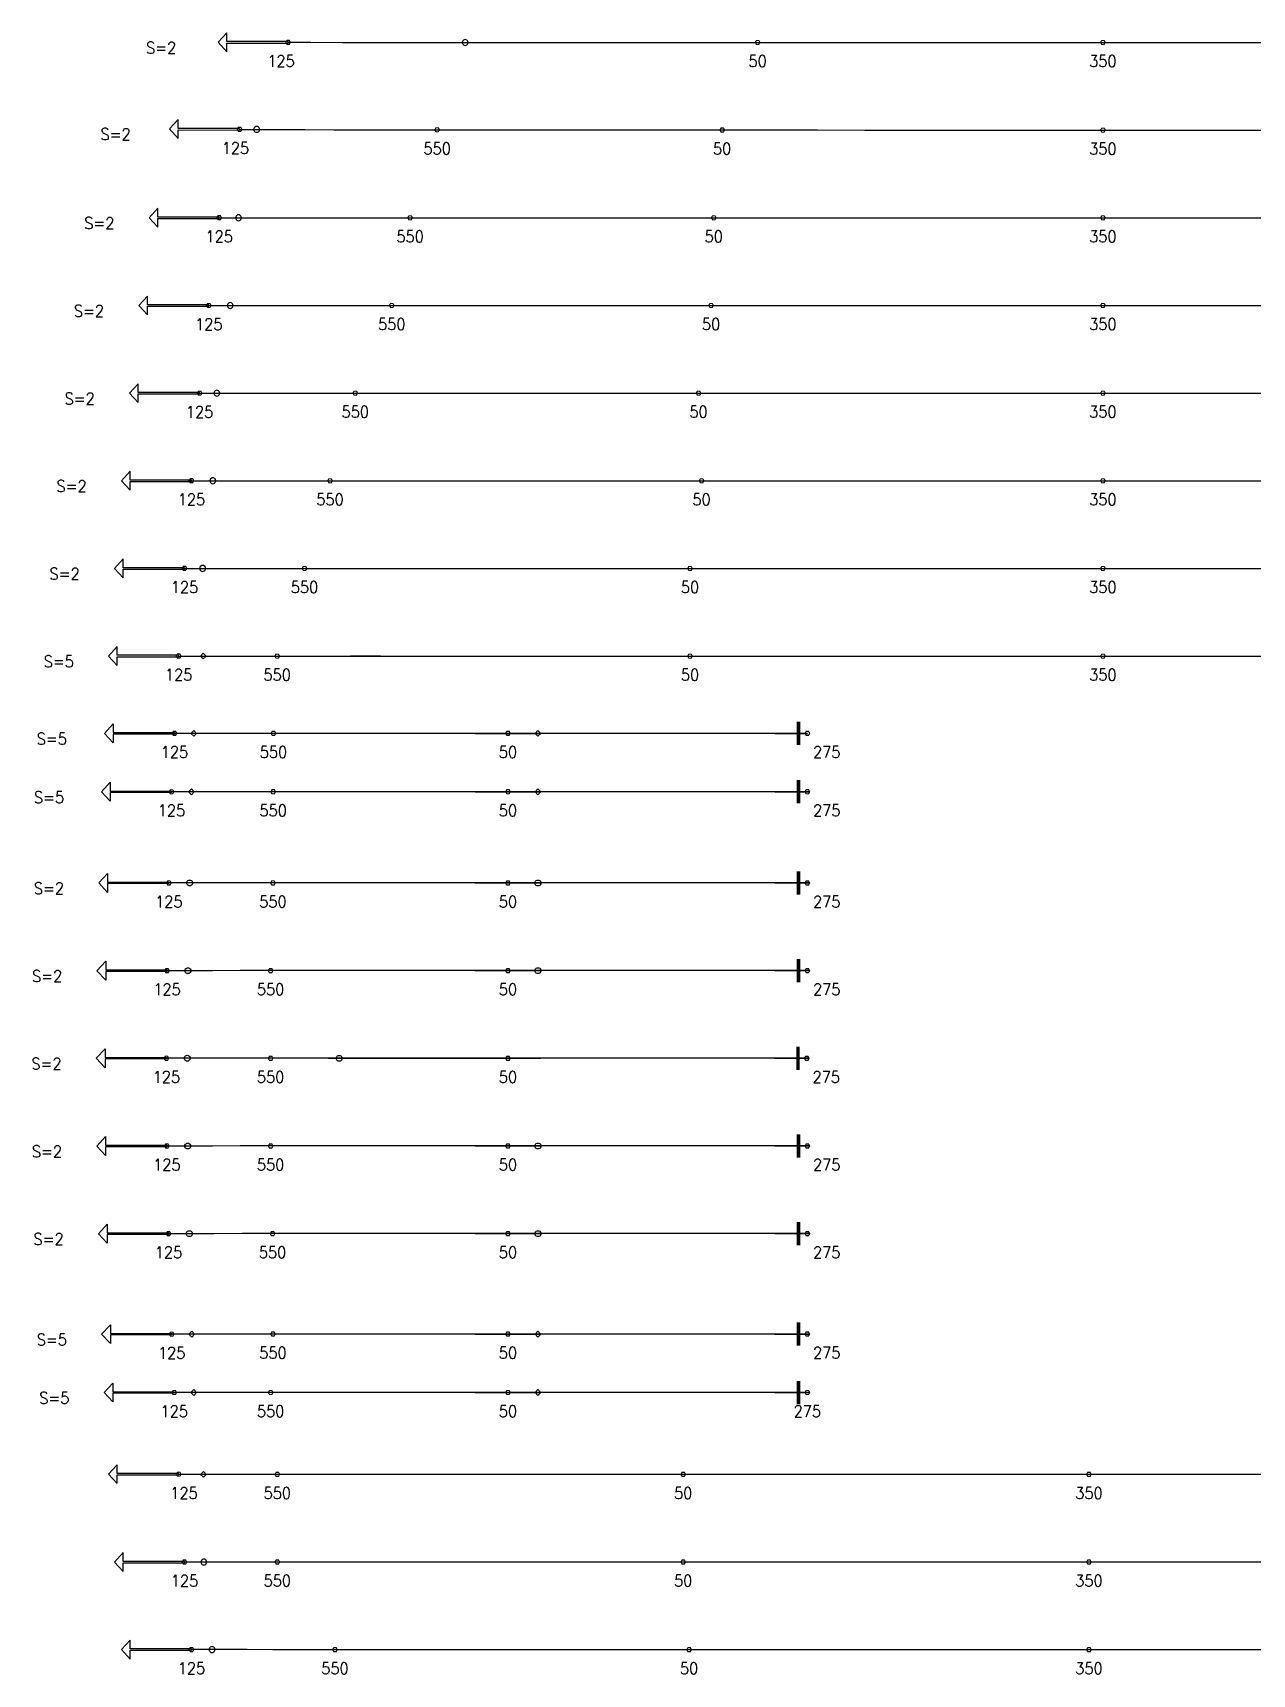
# Model space of a CAD drawing. Header units: millimetres. Extents: x -179076 to 505271, y -18667 to 80933.
# Drawn here: x 285825 to 306695, y 47580 to 75664 of the extents above; entities that cross this region are included whole.
import ezdxf

# ---------------------------------------------------------------- set-up
doc = ezdxf.new("R2010")
doc.units = ezdxf.units.MM
doc.layers.get('0').update_dxf_attribs({"lineweight": 20})
doc.layers.add('Current_plane_Tendon', color=7, linetype='Continuous', true_color=0xab0000)
doc.styles.get("Standard").update_dxf_attribs({"font": 'arial.ttf'})

# ---------------------------------------------------------------- blocks, each defined once
blk = doc.blocks.new('CAPX112344')
at = {"layer": 'Current_plane_Tendon', "color": 14, "linetype": 'Continuous', "true_color": 0xab0000}
for points, elevation in [([(414891, 334318), (413841, 334318), (413841, 334468), (413691, 334306), (413841, 334144), (413841, 334294), (414891, 334294)], 64), ([(417971, 334304), (417968, 334319), (417961, 334333), (417950, 334344), (417936, 334351), (417921, 334354), (417905, 334351), (417891, 334344), (417880, 334333), (417873, 334319), (417871, 334304), (417873, 334288), (417880, 334274), (417891, 334263), (417905, 334256), (417921, 334254), (417936, 334256), (417950, 334263), (417961, 334274), (417968, 334288), (417971, 334304)], 180), ([(414059, 332829), (413009, 332834), (413010, 332984), (412859, 332823), (413008, 332660), (413009, 332810), (414059, 332805)], 62), ([(414403, 332816), (414400, 332831), (414393, 332845), (414382, 332856), (414368, 332863), (414353, 332866), (414337, 332863), (414323, 332856), (414312, 332845), (414305, 332831), (414303, 332816), (414305, 332800), (414312, 332786), (414323, 332775), (414337, 332768), (414353, 332766), (414368, 332768), (414382, 332775), (414393, 332786), (414400, 332800), (414403, 332816)], 180), ([(413711, 331316), (412661, 331316), (412661, 331466), (412511, 331304), (412661, 331142), (412661, 331292), (413711, 331292)], 59), ([(414090, 331304), (414088, 331320), (414081, 331334), (414070, 331345), (414056, 331352), (414040, 331354), (414025, 331352), (414011, 331345), (414000, 331334), (413993, 331320), (413990, 331304), (413993, 331289), (414000, 331275), (414011, 331264), (414025, 331257), (414040, 331254), (414056, 331257), (414070, 331264), (414081, 331275), (414088, 331289), (414090, 331304)], 180), ([(413533, 329815), (412483, 329815), (412483, 329965), (412333, 329803), (412483, 329641), (412483, 329791), (413533, 329791)], 58), ([(413949, 329803), (413946, 329819), (413939, 329833), (413928, 329844), (413914, 329851), (413899, 329853), (413883, 329851), (413869, 329844), (413858, 329833), (413851, 329819), (413849, 329803), (413851, 329788), (413858, 329774), (413869, 329763), (413883, 329756), (413899, 329753), (413914, 329756), (413928, 329763), (413939, 329774), (413946, 329788), (413949, 329803)], 180), ([(413375, 328315), (412325, 328315), (412325, 328465), (412175, 328303), (412325, 328141), (412325, 328291), (413375, 328291)], 59), ([(413720, 328303), (413718, 328319), (413711, 328333), (413700, 328344), (413686, 328351), (413670, 328353), (413655, 328351), (413641, 328344), (413630, 328333), (413623, 328319), (413620, 328303), (413623, 328288), (413630, 328274), (413641, 328263), (413655, 328256), (413670, 328253), (413686, 328256), (413700, 328263), (413711, 328274), (413718, 328288), (413720, 328303)], 180), ([(413236, 326816), (412186, 326816), (412186, 326966), (412036, 326804), (412186, 326642), (412186, 326792), (413236, 326792)], 58), ([(413653, 326804), (413650, 326820), (413643, 326834), (413632, 326845), (413618, 326852), (413603, 326854), (413587, 326852), (413574, 326845), (413562, 326834), (413555, 326820), (413553, 326804), (413555, 326789), (413562, 326775), (413574, 326764), (413587, 326757), (413603, 326754), (413618, 326757), (413632, 326764), (413643, 326775), (413650, 326789), (413653, 326804)], 180), ([(413117, 325316), (412067, 325316), (412067, 325466), (411917, 325304), (412067, 325142), (412067, 325292), (413117, 325292)], 57), ([(413478, 325304), (413475, 325320), (413468, 325334), (413457, 325345), (413443, 325352), (413428, 325354), (413412, 325352), (413398, 325345), (413387, 325334), (413380, 325320), (413378, 325304), (413380, 325289), (413387, 325275), (413398, 325264), (413412, 325257), (413428, 325254), (413443, 325257), (413457, 325264), (413468, 325275), (413475, 325289), (413478, 325304)], 180), ([(413017, 323817), (411967, 323817), (411967, 323967), (411817, 323805), (411967, 323643), (411967, 323793), (413017, 323793)], 180), ([(413489, 323805), (413439, 323855), (413389, 323805), (413439, 323755), (413489, 323805)], 180), ([(412945, 322470), (411895, 322470), (411895, 322320), (411745, 322482), (411895, 322644), (411895, 322494), (412945, 322494)], 60), ([(413224, 322482), (413274, 322532), (413324, 322482), (413274, 322432), (413224, 322482)], 185), ([(419117, 322482), (419167, 322532), (419217, 322482), (419167, 322432), (419117, 322482)], 180), ([(412894, 321470), (411844, 321470), (411844, 321320), (411694, 321482), (411844, 321644), (411844, 321494), (412894, 321494)], 60), ([(413184, 321482), (413234, 321532), (413284, 321482), (413234, 321432), (413184, 321482)], 185), ([(419117, 321482), (419167, 321532), (419217, 321482), (419167, 321432), (419117, 321482)], 180), ([(412849, 319910), (411799, 319910), (411799, 319760), (411649, 319922), (411799, 320084), (411799, 319934), (412849, 319934)], 55), ([(413156, 319922), (413158, 319938), (413165, 319952), (413176, 319963), (413190, 319970), (413206, 319972), (413221, 319970), (413235, 319963), (413246, 319952), (413253, 319938), (413256, 319922), (413253, 319907), (413246, 319893), (413235, 319882), (413221, 319875), (413206, 319872), (413190, 319875), (413176, 319882), (413165, 319893), (413158, 319907), (413156, 319922)], 180), ([(419117, 319922), (419119, 319937), (419126, 319951), (419138, 319962), (419151, 319969), (419167, 319972), (419182, 319969), (419196, 319962), (419207, 319951), (419214, 319937), (419217, 319922), (419214, 319906), (419207, 319892), (419196, 319881), (419182, 319874), (419167, 319872), (419151, 319874), (419138, 319881), (419126, 319892), (419119, 319906), (419117, 319922)], 180), ([(412818, 318409), (411768, 318409), (411768, 318259), (411618, 318421), (411768, 318583), (411768, 318433), (412818, 318433)], 55), ([(413125, 318421), (413128, 318436), (413135, 318450), (413146, 318461), (413160, 318468), (413175, 318471), (413191, 318468), (413205, 318461), (413216, 318450), (413223, 318436), (413225, 318421), (413223, 318405), (413216, 318391), (413205, 318380), (413191, 318373), (413175, 318371), (413160, 318373), (413146, 318380), (413135, 318391), (413128, 318405), (413125, 318421)], 180), ([(419117, 318422), (419119, 318437), (419126, 318451), (419138, 318462), (419151, 318469), (419167, 318472), (419182, 318469), (419196, 318462), (419207, 318451), (419214, 318437), (419217, 318422), (419214, 318406), (419207, 318392), (419196, 318381), (419182, 318374), (419167, 318372), (419151, 318374), (419138, 318381), (419126, 318392), (419119, 318406), (419117, 318422)], 180), ([(412807, 316911), (411757, 316911), (411757, 316761), (411607, 316923), (411757, 317085), (411757, 316935), (412807, 316935)], 55), ([(413114, 316923), (413116, 316938), (413124, 316952), (413135, 316963), (413149, 316970), (413164, 316973), (413179, 316970), (413193, 316963), (413204, 316952), (413212, 316938), (413214, 316923), (413212, 316907), (413204, 316893), (413193, 316882), (413179, 316875), (413164, 316873), (413149, 316875), (413135, 316882), (413124, 316893), (413116, 316907), (413114, 316923)], 180), ([(415715, 316922), (415717, 316937), (415724, 316951), (415735, 316962), (415749, 316969), (415765, 316972), (415780, 316969), (415794, 316962), (415805, 316951), (415812, 316937), (415815, 316922), (415812, 316906), (415805, 316892), (415794, 316881), (415780, 316874), (415765, 316872), (415749, 316874), (415735, 316881), (415724, 316892), (415717, 316906), (415715, 316922)], 180), ([(412815, 315409), (411765, 315409), (411765, 315259), (411615, 315421), (411765, 315583), (411765, 315433), (412815, 315433)], 55), ([(413122, 315421), (413125, 315436), (413132, 315450), (413143, 315461), (413157, 315468), (413172, 315471), (413188, 315468), (413202, 315461), (413213, 315450), (413220, 315436), (413222, 315421), (413220, 315405), (413213, 315391), (413202, 315380), (413188, 315373), (413172, 315371), (413157, 315373), (413143, 315380), (413132, 315391), (413125, 315405), (413122, 315421)], 180), ([(419117, 315422), (419119, 315437), (419126, 315451), (419138, 315462), (419151, 315469), (419167, 315472), (419182, 315469), (419196, 315462), (419207, 315451), (419214, 315437), (419217, 315422), (419214, 315406), (419207, 315392), (419196, 315381), (419182, 315374), (419167, 315372), (419151, 315374), (419138, 315381), (419126, 315392), (419119, 315406), (419117, 315422)], 180), ([(412843, 313909), (411793, 313909), (411793, 313759), (411643, 313921), (411793, 314083), (411793, 313933), (412843, 313933)], 58), ([(413150, 313921), (413152, 313937), (413159, 313951), (413170, 313962), (413184, 313969), (413200, 313971), (413215, 313969), (413229, 313962), (413240, 313951), (413247, 313937), (413250, 313921), (413247, 313906), (413240, 313892), (413229, 313881), (413215, 313874), (413200, 313871), (413184, 313874), (413170, 313881), (413159, 313892), (413152, 313906), (413150, 313921)], 183), ([(419117, 313922), (419119, 313937), (419126, 313951), (419138, 313962), (419151, 313969), (419167, 313972), (419182, 313969), (419196, 313962), (419207, 313951), (419214, 313937), (419217, 313922), (419214, 313906), (419207, 313892), (419196, 313881), (419182, 313874), (419167, 313872), (419151, 313874), (419138, 313881), (419126, 313892), (419119, 313906), (419117, 313922)], 180), ([(412898, 312189), (411848, 312189), (411848, 312039), (411698, 312201), (411848, 312363), (411848, 312213), (412898, 312213)], 75), ([(413191, 312201), (413241, 312251), (413291, 312201), (413241, 312151), (413191, 312201)], 200), ([(419117, 312203), (419167, 312253), (419217, 312203), (419167, 312153), (419117, 312203)], 180), ([(412941, 311191), (411891, 311191), (411891, 311041), (411741, 311203), (411891, 311365), (411891, 311215), (412941, 311215)], 55), ([(413224, 311203), (413274, 311253), (413324, 311203), (413274, 311153), (413224, 311203)], 180), ([(419117, 311203), (419167, 311253), (419217, 311203), (419167, 311153), (419117, 311203)], 180), ([(413017, 309818), (411967, 309818), (411967, 309968), (411817, 309806), (411967, 309644), (411967, 309794), (413017, 309794)], 180), ([(413490, 309803), (413440, 309853), (413390, 309803), (413440, 309753), (413490, 309803)], 180), ([(413117, 308314), (412067, 308314), (412067, 308464), (411917, 308302), (412067, 308140), (412067, 308290), (413117, 308290)], 57), ([(413498, 308302), (413496, 308318), (413489, 308332), (413478, 308343), (413464, 308350), (413448, 308352), (413433, 308350), (413419, 308343), (413408, 308332), (413401, 308318), (413398, 308302), (413401, 308287), (413408, 308273), (413419, 308262), (413433, 308255), (413448, 308252), (413464, 308255), (413478, 308262), (413489, 308273), (413496, 308287), (413498, 308302)], 182), ([(413236, 306817), (412186, 306817), (412186, 306967), (412036, 306805), (412186, 306643), (412186, 306793), (413236, 306793)], 58), ([(413638, 306805), (413636, 306820), (413629, 306834), (413618, 306845), (413604, 306853), (413588, 306855), (413573, 306853), (413559, 306845), (413548, 306834), (413541, 306820), (413538, 306805), (413541, 306790), (413548, 306776), (413559, 306765), (413573, 306757), (413588, 306755), (413604, 306757), (413618, 306765), (413629, 306776), (413636, 306790), (413638, 306805)], 183)]:
    blk.add_lwpolyline(points, close=True, dxfattribs=dict(at, elevation=elevation))
for points, elevation in [([(414931, 334306, 20, 20, 0), (414911, 334340, 20, 20, 0), (414871, 334340, 20, 20, 0), (414851, 334306, 20, 20, 0), (414871, 334271, 20, 20, 0), (414911, 334271, 20, 20, 0)], 64), ([(422966, 334304, 20, 20, 0), (422946, 334338, 20, 20, 0), (422906, 334338, 20, 20, 0), (422886, 334304, 20, 20, 0), (422906, 334269, 20, 20, 0), (422946, 334269, 20, 20, 0)], -20), ([(428876, 334304, 20, 20, 0), (428856, 334338, 20, 20, 0), (428816, 334338, 20, 20, 0), (428796, 334304, 20, 20, 0), (428816, 334269, 20, 20, 0), (428856, 334269, 20, 20, 0)], 130), ([(414099, 332817, 20, 20, 0), (414079, 332852, 20, 20, 0), (414039, 332852, 20, 20, 0), (414019, 332817, 20, 20, 0), (414039, 332782, 20, 20, 0), (414079, 332782, 20, 20, 0)], 62), ([(417481, 332809, 20, 20, 0), (417461, 332844, 20, 20, 0), (417421, 332844, 20, 20, 0), (417401, 332809, 20, 20, 0), (417421, 332775, 20, 20, 0), (417461, 332775, 20, 20, 0)], 130), ([(422360, 332806, 20, 20, 0), (422340, 332841, 20, 20, 0), (422300, 332841, 20, 20, 0), (422280, 332806, 20, 20, 0), (422300, 332772, 20, 20, 0), (422340, 332772, 20, 20, 0)], -20), ([(428876, 332804, 20, 20, 0), (428856, 332838, 20, 20, 0), (428816, 332838, 20, 20, 0), (428796, 332804, 20, 20, 0), (428816, 332769, 20, 20, 0), (428856, 332769, 20, 20, 0)], 130), ([(413751, 331304, 20, 20, 0), (413731, 331339, 20, 20, 0), (413691, 331339, 20, 20, 0), (413671, 331304, 20, 20, 0), (413691, 331270, 20, 20, 0), (413731, 331270, 20, 20, 0)], 59), ([(417018, 331304, 20, 20, 0), (416998, 331338, 20, 20, 0), (416958, 331338, 20, 20, 0), (416938, 331304, 20, 20, 0), (416958, 331269, 20, 20, 0), (416998, 331269, 20, 20, 0)], 130), ([(422215, 331304, 20, 20, 0), (422195, 331338, 20, 20, 0), (422155, 331338, 20, 20, 0), (422135, 331304, 20, 20, 0), (422155, 331269, 20, 20, 0), (422195, 331269, 20, 20, 0)], -20), ([(428876, 331304, 20, 20, 0), (428856, 331338, 20, 20, 0), (428816, 331338, 20, 20, 0), (428796, 331304, 20, 20, 0), (428816, 331269, 20, 20, 0), (428856, 331269, 20, 20, 0)], 130), ([(413573, 329803, 20, 20, 0), (413553, 329838, 20, 20, 0), (413513, 329838, 20, 20, 0), (413493, 329803, 20, 20, 0), (413513, 329769, 20, 20, 0), (413553, 329769, 20, 20, 0)], 58), ([(416704, 329804, 20, 20, 0), (416684, 329838, 20, 20, 0), (416644, 329838, 20, 20, 0), (416624, 329804, 20, 20, 0), (416644, 329769, 20, 20, 0), (416684, 329769, 20, 20, 0)], 130), ([(422169, 329804, 20, 20, 0), (422149, 329838, 20, 20, 0), (422109, 329838, 20, 20, 0), (422089, 329804, 20, 20, 0), (422109, 329769, 20, 20, 0), (422149, 329769, 20, 20, 0)], -20), ([(428876, 329804, 20, 20, 0), (428856, 329838, 20, 20, 0), (428816, 329838, 20, 20, 0), (428796, 329804, 20, 20, 0), (428816, 329769, 20, 20, 0), (428856, 329769, 20, 20, 0)], 130), ([(413415, 328303, 20, 20, 0), (413395, 328338, 20, 20, 0), (413355, 328338, 20, 20, 0), (413335, 328303, 20, 20, 0), (413355, 328269, 20, 20, 0), (413395, 328269, 20, 20, 0)], 59), ([(416080, 328304, 20, 20, 0), (416060, 328338, 20, 20, 0), (416020, 328338, 20, 20, 0), (416000, 328304, 20, 20, 0), (416020, 328269, 20, 20, 0), (416060, 328269, 20, 20, 0)], 130), ([(421955, 328304, 20, 20, 0), (421935, 328338, 20, 20, 0), (421895, 328338, 20, 20, 0), (421875, 328304, 20, 20, 0), (421895, 328269, 20, 20, 0), (421935, 328269, 20, 20, 0)], -20), ([(428876, 328304, 20, 20, 0), (428856, 328338, 20, 20, 0), (428816, 328338, 20, 20, 0), (428796, 328304, 20, 20, 0), (428816, 328269, 20, 20, 0), (428856, 328269, 20, 20, 0)], 130), ([(413276, 326804, 20, 20, 0), (413256, 326839, 20, 20, 0), (413216, 326839, 20, 20, 0), (413196, 326804, 20, 20, 0), (413216, 326770, 20, 20, 0), (413256, 326770, 20, 20, 0)], 58), ([(415648, 326804, 20, 20, 0), (415628, 326838, 20, 20, 0), (415588, 326838, 20, 20, 0), (415568, 326804, 20, 20, 0), (415588, 326769, 20, 20, 0), (415628, 326769, 20, 20, 0)], 130), ([(422007, 326804, 20, 20, 0), (421987, 326838, 20, 20, 0), (421947, 326838, 20, 20, 0), (421927, 326804, 20, 20, 0), (421947, 326769, 20, 20, 0), (421987, 326769, 20, 20, 0)], -20), ([(428876, 326804, 20, 20, 0), (428856, 326838, 20, 20, 0), (428816, 326838, 20, 20, 0), (428796, 326804, 20, 20, 0), (428816, 326769, 20, 20, 0), (428856, 326769, 20, 20, 0)], 130), ([(413157, 325304, 20, 20, 0), (413137, 325339, 20, 20, 0), (413097, 325339, 20, 20, 0), (413077, 325304, 20, 20, 0), (413097, 325270, 20, 20, 0), (413137, 325270, 20, 20, 0)], 57), ([(415211, 325304, 20, 20, 0), (415191, 325338, 20, 20, 0), (415151, 325338, 20, 20, 0), (415131, 325304, 20, 20, 0), (415151, 325269, 20, 20, 0), (415191, 325269, 20, 20, 0)], 130), ([(421809, 325304, 20, 20, 0), (421789, 325338, 20, 20, 0), (421749, 325338, 20, 20, 0), (421729, 325304, 20, 20, 0), (421749, 325269, 20, 20, 0), (421789, 325269, 20, 20, 0)], -20), ([(428876, 325304, 20, 20, 0), (428856, 325338, 20, 20, 0), (428816, 325338, 20, 20, 0), (428796, 325304, 20, 20, 0), (428816, 325269, 20, 20, 0), (428856, 325269, 20, 20, 0)], 130), ([(413057, 323805, 20, 20, 0), (413037, 323840, 20, 20, 0), (412997, 323840, 20, 20, 0), (412977, 323805, 20, 20, 0), (412997, 323770, 20, 20, 0), (413037, 323770, 20, 20, 0)], 180), ([(414743, 323804, 20, 20, 0), (414723, 323838, 20, 20, 0), (414683, 323838, 20, 20, 0), (414663, 323804, 20, 20, 0), (414683, 323769, 20, 20, 0), (414723, 323769, 20, 20, 0)], 130), ([(421809, 323804, 20, 20, 0), (421789, 323838, 20, 20, 0), (421749, 323838, 20, 20, 0), (421729, 323804, 20, 20, 0), (421749, 323769, 20, 20, 0), (421789, 323769, 20, 20, 0)], -170), ([(428876, 323804, 20, 20, 0), (428856, 323838, 20, 20, 0), (428816, 323838, 20, 20, 0), (428796, 323804, 20, 20, 0), (428816, 323769, 20, 20, 0), (428856, 323769, 20, 20, 0)], 130), ([(412905, 322482, 20, 20, 0), (412925, 322516, 20, 20, 0), (412965, 322516, 20, 20, 0), (412985, 322482, 20, 20, 0), (412965, 322447, 20, 20, 0), (412925, 322447, 20, 20, 0)], 60), ([(414599, 322482, 20, 20, 0), (414619, 322517, 20, 20, 0), (414659, 322517, 20, 20, 0), (414679, 322482, 20, 20, 0), (414659, 322447, 20, 20, 0), (414619, 322447, 20, 20, 0)], 135), ([(418613, 322482, 20, 20, 0), (418633, 322517, 20, 20, 0), (418673, 322517, 20, 20, 0), (418693, 322482, 20, 20, 0), (418673, 322447, 20, 20, 0), (418633, 322447, 20, 20, 0)], -170), ([(423737, 322482, 20, 20, 0), (423757, 322517, 20, 20, 0), (423797, 322517, 20, 20, 0), (423817, 322482, 20, 20, 0), (423797, 322447, 20, 20, 0), (423757, 322447, 20, 20, 0)], 55), ([(412854, 321482, 20, 20, 0), (412874, 321516, 20, 20, 0), (412914, 321516, 20, 20, 0), (412934, 321482, 20, 20, 0), (412914, 321447, 20, 20, 0), (412874, 321447, 20, 20, 0)], 60), ([(414595, 321482, 20, 20, 0), (414615, 321517, 20, 20, 0), (414655, 321517, 20, 20, 0), (414675, 321482, 20, 20, 0), (414655, 321447, 20, 20, 0), (414615, 321447, 20, 20, 0)], 135), ([(418613, 321482, 20, 20, 0), (418633, 321517, 20, 20, 0), (418673, 321517, 20, 20, 0), (418693, 321482, 20, 20, 0), (418673, 321447, 20, 20, 0), (418633, 321447, 20, 20, 0)], -20), ([(423737, 321482, 20, 20, 0), (423757, 321517, 20, 20, 0), (423797, 321517, 20, 20, 0), (423817, 321482, 20, 20, 0), (423797, 321447, 20, 20, 0), (423757, 321447, 20, 20, 0)], 55), ([(412809, 319922, 20, 20, 0), (412829, 319957, 20, 20, 0), (412869, 319957, 20, 20, 0), (412889, 319922, 20, 20, 0), (412869, 319888, 20, 20, 0), (412829, 319888, 20, 20, 0)], 55), ([(414591, 319922, 20, 20, 0), (414611, 319957, 20, 20, 0), (414651, 319957, 20, 20, 0), (414671, 319922, 20, 20, 0), (414651, 319887, 20, 20, 0), (414611, 319887, 20, 20, 0)], 130), ([(418613, 319922, 20, 20, 0), (418633, 319956, 20, 20, 0), (418673, 319956, 20, 20, 0), (418693, 319922, 20, 20, 0), (418673, 319887, 20, 20, 0), (418633, 319887, 20, 20, 0)], -20), ([(423737, 319922, 20, 20, 0), (423757, 319956, 20, 20, 0), (423797, 319956, 20, 20, 0), (423817, 319922, 20, 20, 0), (423797, 319887, 20, 20, 0), (423757, 319887, 20, 20, 0)], 55), ([(412778, 318421, 20, 20, 0), (412798, 318455, 20, 20, 0), (412838, 318455, 20, 20, 0), (412858, 318421, 20, 20, 0), (412838, 318386, 20, 20, 0), (412798, 318386, 20, 20, 0)], 55), ([(414551, 318422, 20, 20, 0), (414571, 318456, 20, 20, 0), (414611, 318456, 20, 20, 0), (414631, 318422, 20, 20, 0), (414611, 318387, 20, 20, 0), (414571, 318387, 20, 20, 0)], 130), ([(418613, 318422, 20, 20, 0), (418633, 318456, 20, 20, 0), (418673, 318456, 20, 20, 0), (418693, 318422, 20, 20, 0), (418673, 318387, 20, 20, 0), (418633, 318387, 20, 20, 0)], -20), ([(423737, 318422, 20, 20, 0), (423757, 318456, 20, 20, 0), (423797, 318456, 20, 20, 0), (423817, 318422, 20, 20, 0), (423797, 318387, 20, 20, 0), (423757, 318387, 20, 20, 0)], 55), ([(412767, 316923, 20, 20, 0), (412787, 316957, 20, 20, 0), (412827, 316957, 20, 20, 0), (412847, 316923, 20, 20, 0), (412827, 316888, 20, 20, 0), (412787, 316888, 20, 20, 0)], 55), ([(414551, 316922, 20, 20, 0), (414571, 316956, 20, 20, 0), (414611, 316956, 20, 20, 0), (414631, 316922, 20, 20, 0), (414611, 316887, 20, 20, 0), (414571, 316887, 20, 20, 0)], 130), ([(418613, 316922, 20, 20, 0), (418633, 316956, 20, 20, 0), (418673, 316956, 20, 20, 0), (418693, 316922, 20, 20, 0), (418673, 316887, 20, 20, 0), (418633, 316887, 20, 20, 0)], -20), ([(423727, 316922, 20, 20, 0), (423747, 316956, 20, 20, 0), (423787, 316956, 20, 20, 0), (423807, 316922, 20, 20, 0), (423787, 316887, 20, 20, 0), (423747, 316887, 20, 20, 0)], 55), ([(412775, 315421, 20, 20, 0), (412795, 315456, 20, 20, 0), (412835, 315456, 20, 20, 0), (412855, 315421, 20, 20, 0), (412835, 315386, 20, 20, 0), (412795, 315386, 20, 20, 0)], 55), ([(414551, 315422, 20, 20, 0), (414571, 315456, 20, 20, 0), (414611, 315456, 20, 20, 0), (414631, 315422, 20, 20, 0), (414611, 315387, 20, 20, 0), (414571, 315387, 20, 20, 0)], 130), ([(418613, 315422, 20, 20, 0), (418633, 315456, 20, 20, 0), (418673, 315456, 20, 20, 0), (418693, 315422, 20, 20, 0), (418673, 315387, 20, 20, 0), (418633, 315387, 20, 20, 0)], -20), ([(423737, 315422, 20, 20, 0), (423757, 315456, 20, 20, 0), (423797, 315456, 20, 20, 0), (423817, 315422, 20, 20, 0), (423797, 315387, 20, 20, 0), (423757, 315387, 20, 20, 0)], 55), ([(412803, 313921, 20, 20, 0), (412823, 313956, 20, 20, 0), (412863, 313956, 20, 20, 0), (412883, 313921, 20, 20, 0), (412863, 313886, 20, 20, 0), (412823, 313886, 20, 20, 0)], 58), ([(414584, 313922, 20, 20, 0), (414604, 313956, 20, 20, 0), (414644, 313956, 20, 20, 0), (414664, 313922, 20, 20, 0), (414644, 313887, 20, 20, 0), (414604, 313887, 20, 20, 0)], 133), ([(418613, 313922, 20, 20, 0), (418633, 313956, 20, 20, 0), (418673, 313956, 20, 20, 0), (418693, 313922, 20, 20, 0), (418673, 313887, 20, 20, 0), (418633, 313887, 20, 20, 0)], -20), ([(423737, 313922, 20, 20, 0), (423757, 313956, 20, 20, 0), (423797, 313956, 20, 20, 0), (423817, 313922, 20, 20, 0), (423797, 313887, 20, 20, 0), (423757, 313887, 20, 20, 0)], 55), ([(412858, 312201, 20, 20, 0), (412878, 312236, 20, 20, 0), (412918, 312236, 20, 20, 0), (412938, 312201, 20, 20, 0), (412918, 312167, 20, 20, 0), (412878, 312167, 20, 20, 0)], 75), ([(414591, 312203, 20, 20, 0), (414611, 312238, 20, 20, 0), (414651, 312238, 20, 20, 0), (414671, 312203, 20, 20, 0), (414651, 312169, 20, 20, 0), (414611, 312169, 20, 20, 0)], 150), ([(418613, 312203, 20, 20, 0), (418633, 312238, 20, 20, 0), (418673, 312238, 20, 20, 0), (418693, 312203, 20, 20, 0), (418673, 312169, 20, 20, 0), (418633, 312169, 20, 20, 0)], -20), ([(423737, 312203, 20, 20, 0), (423757, 312238, 20, 20, 0), (423797, 312238, 20, 20, 0), (423817, 312203, 20, 20, 0), (423797, 312169, 20, 20, 0), (423757, 312169, 20, 20, 0)], 55), ([(412901, 311203, 20, 20, 0), (412921, 311238, 20, 20, 0), (412961, 311238, 20, 20, 0), (412981, 311203, 20, 20, 0), (412961, 311169, 20, 20, 0), (412921, 311169, 20, 20, 0)], 55), ([(414551, 311203, 20, 20, 0), (414571, 311238, 20, 20, 0), (414611, 311238, 20, 20, 0), (414631, 311203, 20, 20, 0), (414611, 311169, 20, 20, 0), (414571, 311169, 20, 20, 0)], 130), ([(418613, 311203, 20, 20, 0), (418633, 311238, 20, 20, 0), (418673, 311238, 20, 20, 0), (418693, 311203, 20, 20, 0), (418673, 311169, 20, 20, 0), (418633, 311169, 20, 20, 0)], -20), ([(423737, 311203, 20, 20, 0), (423757, 311238, 20, 20, 0), (423797, 311238, 20, 20, 0), (423817, 311203, 20, 20, 0), (423797, 311169, 20, 20, 0), (423757, 311169, 20, 20, 0)], 55), ([(413057, 309806, 20, 20, 0), (413037, 309841, 20, 20, 0), (412997, 309841, 20, 20, 0), (412977, 309806, 20, 20, 0), (412997, 309772, 20, 20, 0), (413037, 309772, 20, 20, 0)], 180), ([(414746, 309803, 20, 20, 0), (414726, 309838, 20, 20, 0), (414686, 309838, 20, 20, 0), (414666, 309803, 20, 20, 0), (414686, 309769, 20, 20, 0), (414726, 309769, 20, 20, 0)], 130), ([(421692, 309803, 20, 20, 0), (421672, 309838, 20, 20, 0), (421632, 309838, 20, 20, 0), (421612, 309803, 20, 20, 0), (421632, 309769, 20, 20, 0), (421672, 309769, 20, 20, 0)], -170), ([(428637, 309803, 20, 20, 0), (428617, 309838, 20, 20, 0), (428577, 309838, 20, 20, 0), (428557, 309803, 20, 20, 0), (428577, 309769, 20, 20, 0), (428617, 309769, 20, 20, 0)], 130), ([(413157, 308302, 20, 20, 0), (413137, 308337, 20, 20, 0), (413097, 308337, 20, 20, 0), (413077, 308302, 20, 20, 0), (413097, 308268, 20, 20, 0), (413137, 308268, 20, 20, 0)], 57), ([(414746, 308303, 20, 20, 0), (414726, 308338, 20, 20, 0), (414686, 308338, 20, 20, 0), (414666, 308303, 20, 20, 0), (414686, 308269, 20, 20, 0), (414726, 308269, 20, 20, 0)], 130), ([(421692, 308303, 20, 20, 0), (421672, 308338, 20, 20, 0), (421632, 308338, 20, 20, 0), (421612, 308303, 20, 20, 0), (421632, 308269, 20, 20, 0), (421672, 308269, 20, 20, 0)], -20), ([(428637, 308303, 20, 20, 0), (428617, 308338, 20, 20, 0), (428577, 308338, 20, 20, 0), (428557, 308303, 20, 20, 0), (428577, 308269, 20, 20, 0), (428617, 308269, 20, 20, 0)], 130), ([(413276, 306805, 20, 20, 0), (413256, 306840, 20, 20, 0), (413216, 306840, 20, 20, 0), (413196, 306805, 20, 20, 0), (413216, 306770, 20, 20, 0), (413256, 306770, 20, 20, 0)], 58), ([(415732, 306803, 20, 20, 0), (415712, 306838, 20, 20, 0), (415672, 306838, 20, 20, 0), (415652, 306803, 20, 20, 0), (415672, 306769, 20, 20, 0), (415712, 306769, 20, 20, 0)], 130), ([(421794, 306803, 20, 20, 0), (421774, 306838, 20, 20, 0), (421734, 306838, 20, 20, 0), (421714, 306803, 20, 20, 0), (421734, 306769, 20, 20, 0), (421774, 306769, 20, 20, 0)], -20), ([(428637, 306803, 20, 20, 0), (428617, 306838, 20, 20, 0), (428577, 306838, 20, 20, 0), (428557, 306803, 20, 20, 0), (428577, 306769, 20, 20, 0), (428617, 306769, 20, 20, 0)], 130)]:
    blk.add_lwpolyline(points, format="xyseb", close=True, dxfattribs=dict(at, elevation=elevation))
for points, elevation in [([(423627, 322682, 60, 60, 0), (423627, 322282, 60, 60, 0)], 285), ([(423627, 321682, 60, 60, 0), (423627, 321282, 60, 60, 0)], 285), ([(423627, 320122, 60, 60, 0), (423627, 319722, 60, 60, 0)], 285), ([(423627, 318622, 60, 60, 0), (423627, 318222, 60, 60, 0)], 285), ([(423617, 317122, 60, 60, 0), (423617, 316722, 60, 60, 0)], -166), ([(423627, 315622, 60, 60, 0), (423627, 315222, 60, 60, 0)], 285), ([(423627, 314122, 60, 60, 0), (423627, 313722, 60, 60, 0)], 285), ([(423627, 312403, 60, 60, 0), (423627, 312003, 60, 60, 0)], 285), ([(423627, 311403, 60, 60, 0), (423627, 311003, 60, 60, 0)], 285)]:
    blk.add_lwpolyline(points, format="xyseb", dxfattribs=dict(at, elevation=elevation))
for points in [[(414891, 334306, 180), (414939, 334306, 184), (415110, 334306, 195), (415280, 334306, 206), (415822, 334304, 100), (415992, 334304, 108), (416163, 334304, 115), (416333, 334304, 120), (416504, 334304, 124), (416675, 334304, 128), (416845, 334304, 129), (417016, 334304, 130)], [(417016, 334304, 130), (417754, 334304, 125), (418493, 334304, 111), (419232, 334304, 88), (419971, 334304, 55), (420709, 334304, 22), (421448, 334304, -1), (422187, 334304, -15), (422926, 334304, -20), (423664, 334304, -15), (424403, 334304, -1), (425142, 334304, 22), (425881, 334304, 55), (426619, 334304, 88), (427358, 334304, 111), (428097, 334304, 125), (428836, 334304, 130)], [(428836, 334304, 130), (429393, 334304, 125), (429950, 334304, 111), (430506, 334304, 88), (431063, 334304, 55), (431620, 334304, 22), (432177, 334304, -1), (432734, 334304, -15), (433291, 334304, -20), (433848, 334304, -15), (434405, 334304, -1), (434962, 334304, 22), (435519, 334304, 55), (436076, 334304, 88), (436633, 334304, 111), (437190, 334304, 125), (437747, 334304, 130)], [(414059, 332817, 180), (414121, 332817, 186), (414254, 332816, 198), (414386, 332816, 208), (414518, 332815, 218), (414650, 332814, 226), (414783, 332814, 233), (414915, 332813, 238), (415047, 332813, 243), (415179, 332812, 246), (415671, 332810, 129), (415803, 332809, 130)], [(415803, 332809, 130), (416618, 332809, 125), (417432, 332809, 111), (418247, 332808, 88), (419061, 332808, 55), (419876, 332807, 22), (420691, 332807, -1), (421505, 332807, -15), (422320, 332806, -20), (423134, 332806, -15), (423949, 332806, -1), (424763, 332805, 22), (425578, 332805, 55), (426392, 332805, 88), (427207, 332804, 111), (428021, 332804, 125), (428836, 332804, 130)], [(428836, 332804, 130), (429393, 332804, 125), (429950, 332804, 111), (430506, 332804, 88), (431063, 332804, 55), (431620, 332804, 22), (432177, 332804, -1), (432734, 332804, -15), (433291, 332804, -20), (433848, 332804, -15), (434405, 332804, -1), (434962, 332804, 22), (435519, 332804, 55), (436076, 332804, 88), (436633, 332804, 111), (437190, 332804, 125), (437747, 332804, 130)], [(413665, 331304, 176), (413671, 331304, 176)], [(413711, 331304, 180), (413815, 331304, 190), (413965, 331304, 203), (414115, 331304, 214), (414265, 331304, 224), (414416, 331304, 232), (414566, 331304, 239), (415065, 331304, 123), (415215, 331304, 127), (415365, 331304, 129), (415515, 331304, 130)], [(415515, 331304, 130), (416348, 331304, 125), (417180, 331304, 111), (418013, 331304, 88), (418845, 331304, 55), (419678, 331304, 22), (420510, 331304, -1), (421343, 331304, -15), (422175, 331304, -20), (423008, 331304, -15), (423840, 331304, -1), (424673, 331304, 22), (425505, 331304, 55), (426338, 331304, 88), (427171, 331304, 111), (428003, 331304, 125), (428836, 331304, 130)], [(428836, 331304, 130), (429393, 331304, 125), (429950, 331304, 111), (430506, 331304, 88), (431063, 331304, 55), (431620, 331304, 22), (432177, 331304, -1), (432734, 331304, -15), (433291, 331304, -20), (433848, 331304, -15), (434405, 331304, -1), (434962, 331304, 22), (435519, 331304, 55), (436076, 331304, 88), (436633, 331304, 111), (437190, 331304, 125), (437747, 331304, 130)], [(413500, 329803, 177), (413660, 329803, 191), (413819, 329803, 204), (413978, 329803, 215), (414137, 329803, 225), (414297, 329803, 233), (414786, 329804, 118), (414945, 329804, 123), (415104, 329804, 127), (415264, 329804, 129), (415423, 329804, 130)], [(415423, 329804, 130), (416261, 329804, 125), (417099, 329804, 111), (417938, 329804, 88), (418776, 329804, 55), (419614, 329804, 22), (420453, 329804, -1), (421291, 329804, -15), (422129, 329804, -20), (422968, 329804, -15), (423806, 329804, -1), (424644, 329804, 22), (425482, 329804, 55), (426321, 329804, 88), (427159, 329804, 111), (427997, 329804, 125), (428836, 329804, 130)], [(428836, 329804, 130), (429393, 329804, 125), (429950, 329804, 111), (430506, 329804, 88), (431063, 329804, 55), (431620, 329804, 22), (432177, 329804, -1), (432734, 329804, -15), (433291, 329804, -20), (433848, 329804, -15), (434405, 329804, -1), (434962, 329804, 22), (435519, 329804, 55), (436076, 329804, 88), (436633, 329804, 111), (437190, 329804, 125), (437747, 329804, 130)], [(413333, 328303, 176), (413456, 328303, 189), (413579, 328303, 200), (413701, 328303, 211), (413824, 328303, 220), (413946, 328303, 228), (414069, 328303, 235), (414191, 328303, 241), (414626, 328304, 124), (414749, 328304, 128), (414871, 328304, 129), (414994, 328304, 130)], [(414994, 328304, 130), (415859, 328304, 125), (416724, 328304, 111), (417589, 328304, 88), (418454, 328304, 55), (419319, 328304, 22), (420184, 328304, -1), (421050, 328304, -15), (421915, 328304, -20), (422780, 328304, -15), (423645, 328304, -1), (424510, 328304, 22), (425375, 328304, 55), (426240, 328304, 88), (427105, 328304, 111), (427970, 328304, 125), (428836, 328304, 130)], [(428836, 328304, 130), (429393, 328304, 125), (429950, 328304, 111), (430506, 328304, 88), (431063, 328304, 55), (431620, 328304, 22), (432177, 328304, -1), (432734, 328304, -15), (433291, 328304, -20), (433848, 328304, -15), (434405, 328304, -1), (434962, 328304, 22), (435519, 328304, 55), (436076, 328304, 88), (436633, 328304, 111), (437190, 328304, 125), (437747, 328304, 130)], [(413203, 326804, 177), (413363, 326804, 191), (413523, 326804, 204), (413683, 326804, 215), (413843, 326804, 225), (414299, 326804, 111), (414459, 326804, 118), (414619, 326804, 123), (414779, 326804, 127), (414938, 326804, 129), (415098, 326804, 130)], [(415098, 326804, 130), (415957, 326804, 125), (416815, 326804, 111), (417674, 326804, 88), (418533, 326804, 55), (419391, 326804, 22), (420250, 326804, -1), (421108, 326804, -15), (421967, 326804, -20), (422826, 326804, -15), (423684, 326804, -1), (424543, 326804, 22), (425401, 326804, 55), (426260, 326804, 88), (427118, 326804, 111), (427977, 326804, 125), (428836, 326804, 130)], [(428836, 326804, 130), (429393, 326804, 125), (429950, 326804, 111), (430506, 326804, 88), (431063, 326804, 55), (431620, 326804, 22), (432177, 326804, -1), (432734, 326804, -15), (433291, 326804, -20), (433848, 326804, -15), (434405, 326804, -1), (434962, 326804, 22), (435519, 326804, 55), (436076, 326804, 88), (436633, 326804, 111), (437190, 326804, 125), (437747, 326804, 130)], [(413097, 325304, 178), (413217, 325304, 191), (413338, 325304, 203), (413458, 325304, 213), (413578, 325304, 223), (413698, 325304, 231), (414102, 325304, 115), (414222, 325304, 120), (414342, 325304, 124), (414462, 325304, 128), (414583, 325304, 129), (414703, 325304, 130)], [(414703, 325304, 130), (415586, 325304, 125), (416469, 325304, 111), (417353, 325304, 88), (418236, 325304, 55), (419119, 325304, 22), (420003, 325304, -1), (420886, 325304, -15), (421769, 325304, -20), (422653, 325304, -15), (423536, 325304, -1), (424419, 325304, 22), (425302, 325304, 55), (426186, 325304, 88), (427069, 325304, 111), (427952, 325304, 125), (428836, 325304, 130)], [(428836, 325304, 130), (429393, 325304, 125), (429950, 325304, 111), (430506, 325304, 88), (431063, 325304, 55), (431620, 325304, 22), (432177, 325304, -1), (432734, 325304, -15), (433291, 325304, -20), (433848, 325304, -15), (434405, 325304, -1), (434962, 325304, 22), (435519, 325304, 55), (436076, 325304, 88), (436633, 325304, 111), (437190, 325304, 125), (437747, 325304, 130)], [(413017, 323805, 56), (413228, 323805, 68), (413349, 323805, 80), (413469, 323805, 90), (413589, 323805, 100), (413709, 323805, 108), (414102, 323804, 115), (414222, 323804, 120), (414342, 323804, 124), (414462, 323804, 128), (414583, 323804, 129), (414703, 323804, 130)], [(414703, 323804, 130), (415586, 323804, 121), (416469, 323804, 92), (415957, 323804, 46), (416840, 323804, -20), (417724, 323804, -86), (418607, 323804, -132), (420886, 323804, -161), (421769, 323804, -170), (422653, 323804, -161), (423536, 323804, -132), (424419, 323804, -86), (425302, 323804, -20), (426186, 323804, 46), (427069, 323804, 92), (427952, 323804, 121), (428836, 323804, 130)], [(428836, 323804, 130), (429393, 323804, 121), (429950, 323804, 92), (430506, 323804, 46), (431063, 323804, -20), (431620, 323804, -86), (432177, 323804, -132), (432734, 323804, -161), (433291, 323804, -170), (433848, 323804, -161), (434405, 323804, -132), (434962, 323804, -86), (435519, 323804, -20), (436076, 323804, 46), (436633, 323804, 92), (437190, 323804, 121), (437747, 323804, 130)], [(414639, 322482, 135), (414519, 322482, 135), (414400, 322482, 133), (414280, 322482, 130), (414160, 322482, 125), (414041, 322482, 120), (413543, 322482, 233), (413423, 322482, 225), (413304, 322482, 215), (413184, 322482, 205), (413065, 322482, 193), (412945, 322482, 180)], [(423777, 322482, 285), (423222, 322482, 274), (423777, 322482, 285), (422854, 322482, 50), (419056, 322482, -105), (418980, 322482, -141), (418092, 322482, -163), (418748, 322482, -170), (419216, 322482, -160), (418328, 322482, -132), (417440, 322482, -84), (416590, 322482, -16), (415702, 322482, 70), (415146, 322482, 115), (414591, 322482, 130)], [(414635, 321482, 135), (414511, 321482, 134), (414387, 321482, 132), (414263, 321482, 129), (414139, 321482, 125), (413637, 321482, 239), (413513, 321482, 232), (413389, 321482, 224), (413265, 321482, 215), (413141, 321482, 204), (413018, 321482, 192), (412894, 321482, 179)], [(423817, 321482, 142), (422854, 321482, 123), (419056, 321482, 2), (418980, 321482, -10), (418092, 321482, -18), (418748, 321482, -20), (419216, 321482, -15), (418328, 321482, -1), (417440, 321482, 23), (416590, 321482, 57), (415702, 321482, 100), (415146, 321482, 122), (414591, 321482, 130)], [(423777, 321482, 285), (423222, 321482, 281), (423817, 321482, 171)], [(414631, 319922, 130), (414501, 319922, 129), (414372, 319922, 128), (414242, 319922, 124), (414112, 319922, 120), (413628, 319922, 240), (413498, 319922, 233), (413368, 319922, 225), (413238, 319922, 215), (413108, 319922, 205), (412978, 319922, 193), (412849, 319922, 180)], [(423817, 319922, 142), (422854, 319922, 123), (419056, 319922, 2), (418980, 319922, -10), (418092, 319922, -18), (418748, 319922, -20), (419216, 319922, -15), (418328, 319922, -1), (417440, 319922, 23), (416590, 319922, 57), (415702, 319922, 100), (415146, 319922, 122), (414591, 319922, 130)], [(423777, 319922, 285), (423222, 319922, 281), (423817, 319922, 171)], [(414591, 318422, 130), (414461, 318422, 129), (414332, 318422, 128), (414202, 318422, 124), (414072, 318422, 120), (413597, 318421, 240), (413467, 318421, 233), (413337, 318421, 225), (413208, 318421, 215), (413078, 318421, 205), (412948, 318421, 193), (412818, 318421, 180)], [(423817, 318422, 142), (422854, 318422, 123), (419056, 318422, 2), (418980, 318422, -10), (418092, 318422, -18), (418748, 318422, -20), (419216, 318422, -15), (418328, 318422, -1), (417440, 318422, 23), (416590, 318422, 57), (415702, 318422, 100), (415146, 318422, 122), (414591, 318422, 130)], [(423777, 318422, 285), (423222, 318422, 281), (423817, 318422, 171)], [(414591, 316922, 130), (414461, 316922, 129), (414332, 316922, 128), (414202, 316922, 124), (414072, 316922, 120), (413586, 316923, 240), (413456, 316923, 233), (413326, 316923, 225), (413196, 316923, 215), (413067, 316923, 205), (412937, 316923, 193), (412807, 316923, 180)], [(423807, 316922, -310), (419154, 316922, -328), (415654, 316922, -195), (415578, 316922, -207), (418392, 316922, -214), (418748, 316922, -20), (419216, 316922, -15), (418328, 316922, -1), (417440, 316922, 23), (416590, 316922, 57), (415702, 316922, 100), (415146, 316922, 122), (414591, 316922, 130)], [(423767, 316922, -166), (423212, 316922, -170), (423807, 316922, -281)], [(414591, 315422, 130), (414461, 315422, 129), (414332, 315422, 128), (414202, 315422, 124), (414072, 315422, 120), (413594, 315421, 240), (413464, 315421, 233), (413334, 315421, 225), (413205, 315421, 215), (413075, 315421, 205), (412945, 315421, 193), (412815, 315421, 180)], [(423817, 315422, 142), (422854, 315422, 123), (419056, 315422, 2), (418980, 315422, -10), (418092, 315422, -18), (418748, 315422, -20), (419216, 315422, -15), (418328, 315422, -1), (417440, 315422, 23), (416590, 315422, 57), (415702, 315422, 100), (415146, 315422, 122), (414591, 315422, 130)], [(423777, 315422, 285), (423222, 315422, 281), (423817, 315422, 171)], [(414624, 313922, 133), (414495, 313922, 133), (414365, 313922, 131), (414235, 313922, 128), (414105, 313922, 123), (413621, 313921, 240), (413492, 313921, 233), (413362, 313921, 225), (413232, 313921, 215), (413102, 313921, 205), (412972, 313921, 193), (412843, 313921, 180)], [(423817, 313922, 142), (422854, 313922, 123), (419056, 313922, 2), (418980, 313922, -10), (418092, 313922, -18), (418748, 313922, -20), (419216, 313922, -15), (418328, 313922, -1), (417440, 313922, 23), (416590, 313922, 57), (415702, 313922, 100), (415146, 313922, 122), (414591, 313922, 130)], [(423777, 313922, 285), (423222, 313922, 281), (423817, 313922, 171)], [(414631, 312203, 150), (414494, 312203, 149), (414357, 312203, 147), (414220, 312203, 143), (414083, 312203, 138), (413946, 312203, 131), (413446, 312201, 228), (413309, 312201, 218), (413172, 312201, 207), (413035, 312201, 194), (412898, 312201, 180)], [(423817, 312203, 142), (422854, 312203, 123), (419056, 312203, 2), (418980, 312203, -10), (418092, 312203, -18), (418748, 312203, -20), (419216, 312203, -15), (418328, 312203, -1), (417440, 312203, 23), (416590, 312203, 57), (415702, 312203, 100), (415146, 312203, 122), (414591, 312203, 130)], [(423777, 312203, 285), (423222, 312203, 281), (423817, 312203, 171)], [(414591, 311203, 130), (414470, 311203, 129), (414349, 311203, 128), (414229, 311203, 124), (414108, 311203, 120), (413667, 311203, 240), (413546, 311203, 233), (413425, 311203, 225), (413304, 311203, 215), (413183, 311203, 205), (413062, 311203, 193), (412941, 311203, 180)], [(423817, 311203, 142), (422854, 311203, 123), (419056, 311203, 2), (418980, 311203, -10), (418092, 311203, -18), (418748, 311203, -20), (419216, 311203, -15), (418328, 311203, -1), (417440, 311203, 23), (416590, 311203, 57), (415702, 311203, 100), (415146, 311203, 122), (414591, 311203, 130)], [(423777, 311203, 285), (423222, 311203, 281), (423817, 311203, 171)], [(414706, 309803, 130), (414586, 309803, 129), (414465, 309803, 128), (414345, 309803, 124), (414224, 309803, 120), (414104, 309803, 115), (413711, 309803, 108), (413590, 309803, 100), (413470, 309803, 90), (413349, 309803, 80), (413229, 309803, 68), (413017, 309803, 56)], [(428597, 309803, 130), (427729, 309803, 121), (426861, 309803, 92), (425992, 309803, 46), (425124, 309803, -20), (424256, 309803, -86), (423388, 309803, -132), (422520, 309803, -161), (421652, 309803, -170), (420783, 309803, -161), (419915, 309803, -132), (419047, 309803, -86), (418179, 309803, -20), (417311, 309803, 46), (416443, 309803, 92), (415574, 309803, 121), (414706, 309803, 130)], [(437632, 309803, 130), (437067, 309803, 121), (436503, 309803, 92), (435938, 309803, 46), (435373, 309803, -20), (434809, 309803, -86), (434244, 309803, -132), (433679, 309803, -161), (433115, 309803, -170), (432550, 309803, -161), (431985, 309803, -132), (431420, 309803, -86), (430856, 309803, -20), (430291, 309803, 46), (429726, 309803, 92), (429162, 309803, 121), (428597, 309803, 130)], [(414706, 308303, 130), (414586, 308303, 129), (414465, 308303, 128), (414345, 308303, 124), (414224, 308303, 120), (414104, 308303, 115), (413700, 308302, 231), (413579, 308302, 223), (413459, 308302, 213), (413338, 308302, 203), (413218, 308302, 191), (413117, 308302, 180)], [(428597, 308303, 130), (427729, 308303, 125), (426861, 308303, 111), (425992, 308303, 88), (425124, 308303, 55), (424256, 308303, 22), (423388, 308303, -1), (422520, 308303, -15), (421652, 308303, -20), (420783, 308303, -15), (419915, 308303, -1), (419047, 308303, 22), (418179, 308303, 55), (417311, 308303, 88), (416443, 308303, 111), (415574, 308303, 125), (414706, 308303, 130)], [(437632, 308303, 130), (437067, 308303, 125), (436503, 308303, 111), (435938, 308303, 88), (435373, 308303, 55), (434809, 308303, 22), (434244, 308303, -1), (433679, 308303, -15), (433115, 308303, -20), (432550, 308303, -15), (431985, 308303, -1), (431420, 308303, 22), (430856, 308303, 55), (430291, 308303, 88), (429726, 308303, 111), (429162, 308303, 125), (428597, 308303, 130)], [(414910, 306803, 130), (414769, 306803, 129), (414628, 306803, 127), (414190, 306805, 245), (414049, 306805, 240), (413908, 306805, 233), (413767, 306805, 225), (413626, 306805, 215), (413485, 306805, 204), (413344, 306805, 191), (413236, 306805, 180)], [(428597, 306803, 130), (427742, 306803, 125), (426886, 306803, 111), (426031, 306803, 88), (425175, 306803, 55), (424320, 306803, 22), (423464, 306803, -1), (422609, 306803, -15), (421754, 306803, -20), (420898, 306803, -15), (420043, 306803, -1), (419187, 306803, 22), (418332, 306803, 55), (417476, 306803, 88), (416621, 306803, 111), (415766, 306803, 125), (414910, 306803, 130)], [(437632, 306803, 130), (437067, 306803, 125), (436503, 306803, 111), (435938, 306803, 88), (435373, 306803, 55), (434809, 306803, 22), (434244, 306803, -1), (433679, 306803, -15), (433115, 306803, -20), (432550, 306803, -15), (431985, 306803, -1), (431420, 306803, 22), (430856, 306803, 55), (430291, 306803, 88), (429726, 306803, 111), (429162, 306803, 125), (428597, 306803, 130)]]:
    blk.add_polyline3d(points, dxfattribs=at)
at = {"layer": 'Current_plane_Tendon', "color": 14, "linetype": 'Continuous', "true_color": 0xab0000, "char_height": 200, "attachment_point": 5}
for s, insert in [('\\FSTANDARD.shx;\xa0S=2', (412669, 334213, 296)), ('\\FSTANDARD.shx;125', (414769, 333986, 171)), ('\\FSTANDARD.shx;50', (422926, 333984, -20)), ('\\FSTANDARD.shx;350', (428836, 333984, 130)), ('\\FSTANDARD.shx;350', (428836, 332484, 130)), ('\\FSTANDARD.shx;\xa0S=2', (411611, 331212, 305)), ('\\FSTANDARD.shx;125', (413711, 330984, 180)), ('\\FSTANDARD.shx;550', (416978, 330984, 130)), ('\\FSTANDARD.shx;50', (422175, 330984, -20)), ('\\FSTANDARD.shx;350', (428836, 330984, 130)), ('\\FSTANDARD.shx;\xa0S=2', (411433, 329711, 305)), ('\\FSTANDARD.shx;125', (413533, 329483, 180)), ('\\FSTANDARD.shx;550', (416664, 329484, 130)), ('\\FSTANDARD.shx;50', (422129, 329484, -20)), ('\\FSTANDARD.shx;350', (428836, 329484, 130)), ('\\FSTANDARD.shx;\xa0S=2', (411275, 328211, 305)), ('\\FSTANDARD.shx;125', (413375, 327983, 180)), ('\\FSTANDARD.shx;550', (416040, 327984, 130)), ('\\FSTANDARD.shx;50', (421915, 327984, -20)), ('\\FSTANDARD.shx;350', (428836, 327984, 130)), ('\\FSTANDARD.shx;\xa0S=2', (411136, 326712, 305)), ('\\FSTANDARD.shx;125', (413236, 326484, 180)), ('\\FSTANDARD.shx;550', (415608, 326484, 130)), ('\\FSTANDARD.shx;50', (421967, 326484, -20)), ('\\FSTANDARD.shx;350', (428836, 326484, 130)), ('\\FSTANDARD.shx;\xa0S=2', (411017, 325212, 305)), ('\\FSTANDARD.shx;125', (413117, 324984, 180)), ('\\FSTANDARD.shx;550', (415171, 324984, 130)), ('\\FSTANDARD.shx;50', (421769, 324984, -20)), ('\\FSTANDARD.shx;350', (428836, 324984, 130)), ('\\FSTANDARD.shx;\xa0S=5', (410917, 323712, 305)), ('\\FSTANDARD.shx;125', (413017, 323485, 180)), ('\\FSTANDARD.shx;550', (414703, 323484, 130)), ('\\FSTANDARD.shx;50', (421769, 323484, -170)), ('\\FSTANDARD.shx;350', (428836, 323484, 130)), ('\\FSTANDARD.shx;\xa0S=5', (410798, 322389, 300)), ('\\FSTANDARD.shx;125', (412945, 322162, 180)), ('\\FSTANDARD.shx;550', (414639, 322162, 135)), ('\\FSTANDARD.shx;50', (418653, 322162, -170)), ('\\FSTANDARD.shx;275', (424110, 322162, 285)), ('\\FSTANDARD.shx;\xa0S=5', (410750, 321389, 300)), ('\\FSTANDARD.shx;125', (412894, 321162, 179)), ('\\FSTANDARD.shx;550', (414635, 321162, 135)), ('\\FSTANDARD.shx;50', (418653, 321162, -20)), ('\\FSTANDARD.shx;275', (424110, 321162, 285)), ('\\FSTANDARD.shx;\xa0S=2', (410749, 319830, 305)), ('\\FSTANDARD.shx;125', (412849, 319602, 180)), ('\\FSTANDARD.shx;550', (414631, 319602, 130)), ('\\FSTANDARD.shx;50', (418653, 319602, -20)), ('\\FSTANDARD.shx;275', (424110, 319602, 285)), ('\\FSTANDARD.shx;\xa0S=2', (410718, 318328, 305)), ('\\FSTANDARD.shx;125', (412818, 318101, 180)), ('\\FSTANDARD.shx;550', (414591, 318102, 130)), ('\\FSTANDARD.shx;50', (418653, 318102, -20)), ('\\FSTANDARD.shx;275', (424110, 318102, 285)), ('\\FSTANDARD.shx;\xa0S=2', (410707, 316830, 305)), ('\\FSTANDARD.shx;125', (412807, 316603, 180)), ('\\FSTANDARD.shx;550', (414591, 316602, 130)), ('\\FSTANDARD.shx;50', (418653, 316602, -20)), ('\\FSTANDARD.shx;275', (424100, 316602, -166)), ('\\FSTANDARD.shx;\xa0S=2', (410715, 315328, 305)), ('\\FSTANDARD.shx;125', (412815, 315101, 180)), ('\\FSTANDARD.shx;550', (414591, 315102, 130)), ('\\FSTANDARD.shx;50', (418653, 315102, -20)), ('\\FSTANDARD.shx;275', (424110, 315102, 285)), ('\\FSTANDARD.shx;\xa0S=2', (410743, 313829, 305)), ('\\FSTANDARD.shx;125', (412843, 313601, 180)), ('\\FSTANDARD.shx;550', (414624, 313602, 133)), ('\\FSTANDARD.shx;50', (418653, 313602, -20)), ('\\FSTANDARD.shx;275', (424110, 313602, 285)), ('\\FSTANDARD.shx;\xa0S=5', (410798, 312109, 305)), ('\\FSTANDARD.shx;125', (412898, 311881, 180)), ('\\FSTANDARD.shx;550', (414631, 311883, 150)), ('\\FSTANDARD.shx;50', (418653, 311883, -20)), ('\\FSTANDARD.shx;275', (424110, 311883, 285)), ('\\FSTANDARD.shx;\xa0S=5', (410841, 311111, 305)), ('\\FSTANDARD.shx;125', (412941, 310883, 180)), ('\\FSTANDARD.shx;550', (414591, 310883, 130)), ('\\FSTANDARD.shx;50', (418653, 310883, -20)), ('\\FSTANDARD.shx;275', (423777, 310883, 285)), ('\\FSTANDARD.shx;125', (413108, 309483, 55)), ('\\FSTANDARD.shx;550', (414706, 309483, 130)), ('\\FSTANDARD.shx;50', (421652, 309483, -170)), ('\\FSTANDARD.shx;350', (428597, 309483, 130)), ('\\FSTANDARD.shx;125', (413117, 307982, 180)), ('\\FSTANDARD.shx;550', (414706, 307983, 130)), ('\\FSTANDARD.shx;50', (421652, 307983, -20)), ('\\FSTANDARD.shx;350', (428597, 307983, 130)), ('\\FSTANDARD.shx;125', (413236, 306485, 180)), ('\\FSTANDARD.shx;550', (415692, 306483, 130)), ('\\FSTANDARD.shx;50', (421754, 306483, -20)), ('\\FSTANDARD.shx;350', (428597, 306483, 130))]:
    blk.add_mtext(s, dxfattribs=dict(at, insert=insert))
for s, insert, rotation in [('\\FSTANDARD.shx;\xa0S=2', (411889, 332734, 298), 359.7422), ('\\FSTANDARD.shx;125', (413988, 332497, 173), 359.7422), ('\\FSTANDARD.shx;550', (417441, 332489, 130), 359.976), ('\\FSTANDARD.shx;50', (422319, 332486, -20), 359.976)]:
    blk.add_mtext(s, dxfattribs=dict(at, insert=insert, rotation=rotation))
blk = doc.blocks.new('A$C31556b06')
at = {"layer": 'Current_plane_Tendon', "linetype": 'Continuous'}
blk.add_blockref('CAPX112344', (-396688, -355932, -180), dxfattribs=at)

msp = doc.modelspace()

# ---------------------------------------------------------------- block references
msp.add_blockref('A$C31556b06', (271992.5, 97128))

doc.saveas('drawing.dxf')
